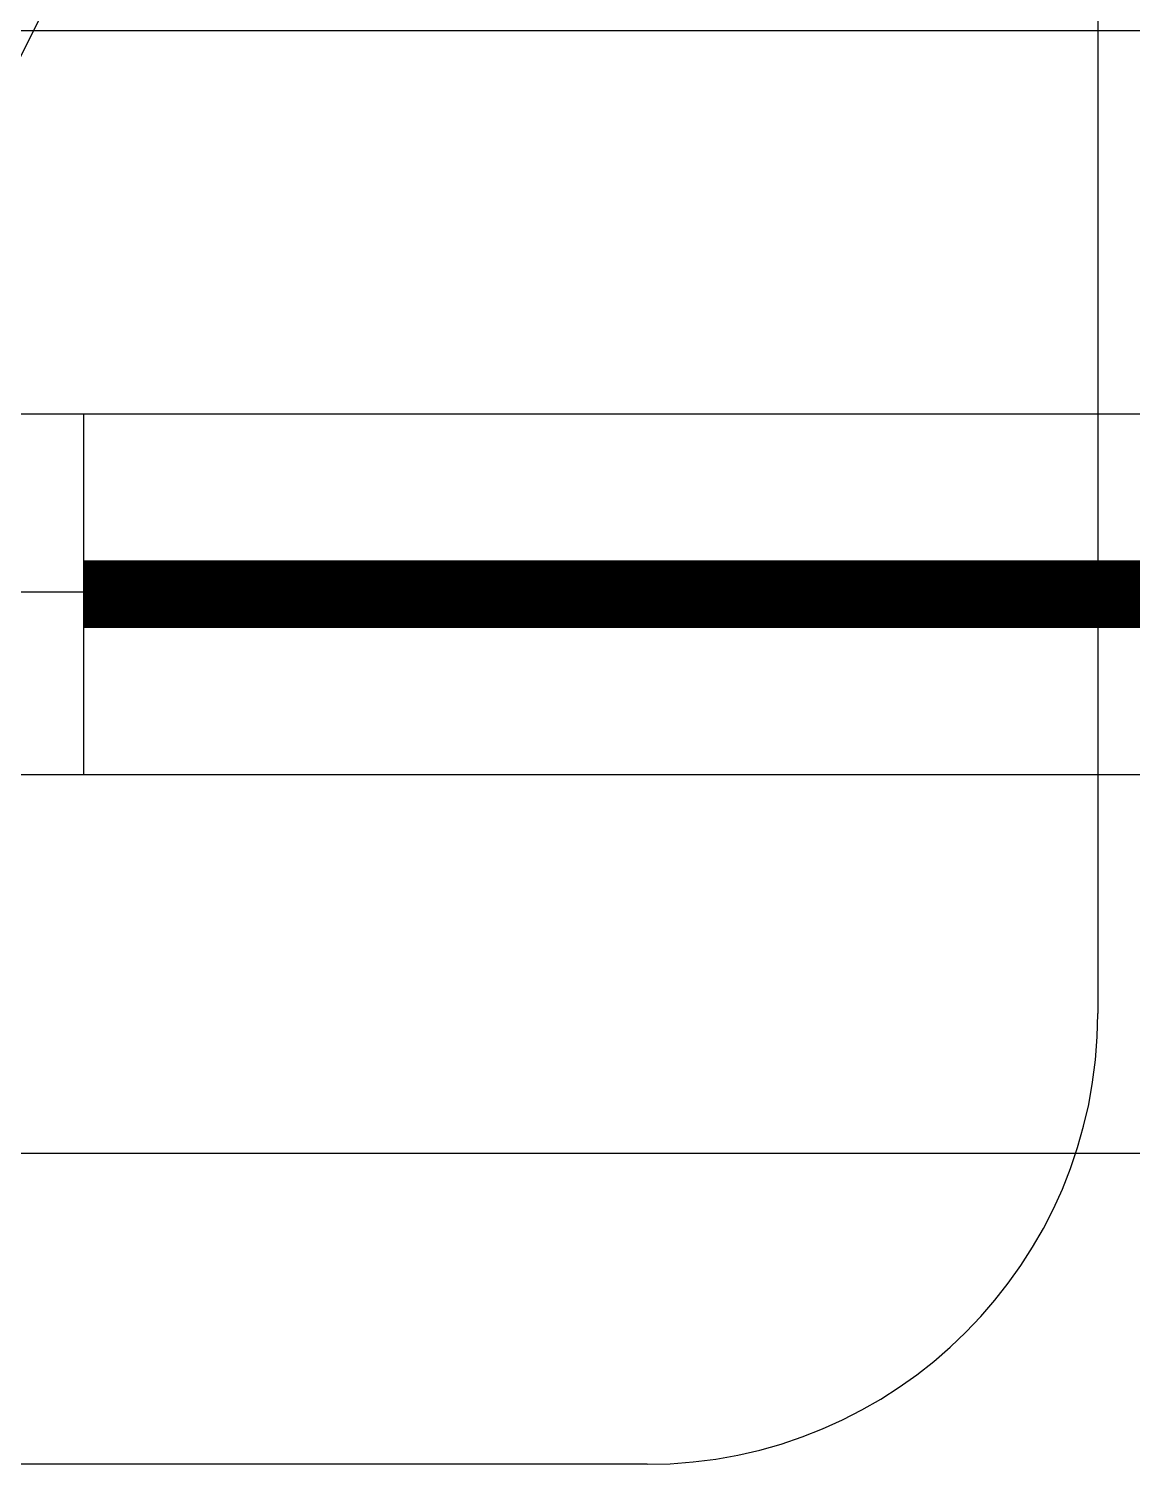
# Model space of a CAD drawing. Extents: x -437689 to -407696, y -55787 to -37037.
# Drawn here: x -434574.1 to -434451.7, y -49512.1 to -49352.8 of the extents above; entities that cross this region are included whole.
import ezdxf

# ---------------------------------------------------------------- set-up
doc = ezdxf.new("R2010")
doc.units = 0
doc.header["$LTSCALE"] = 150
doc.header["$MEASUREMENT"] = 0
doc.linetypes.add('DASHDOT', pattern=[1, 0.5, -0.25, 0, -0.25])
doc.linetypes.add('HIDDEN', pattern=[9.525, 6.35, -3.175])
for name, color, linetype in [('DR', 6, 'CONTINUOUS'), ('GRID', 252, 'DASHDOT'), ('VENT', 8, 'HIDDEN'), ('WALL', 7, 'CONTINUOUS'), ('WIN-1', 56, 'CONTINUOUS')]:
    doc.layers.add(name, color=color, linetype=linetype)

msp = doc.modelspace()

# ---------------------------------------------------------------- linework, layer by layer
at = {"layer": 'DR', "linetype": 'CONTINUOUS', "ltscale": 900}
for p, q in [((-434455.51, -49207.02), (-434455.51, -49462.09)), ((-434505.51, -49512.09), (-434604.37, -49512.09))]:
    msp.add_line(p, q, dxfattribs=at)
msp.add_lwpolyline([(-434601.22, -49408.37), (-434275.22, -48755.53), (-433446.32, -48755.53)], dxfattribs=at)
msp.add_arc((-434505.51, -49462.09), 50, 270, 360, dxfattribs=at)
at = {"layer": 'GRID', "color": 9}
msp.add_line((-432722.96, -49415.33), (-436475.27, -49415.33), dxfattribs=at)
at = {"layer": 'VENT', "const_width": 7.5}
msp.add_lwpolyline([(-434568.01, -49415.55), (-434343.01, -49415.55)], dxfattribs=at)
at = {"layer": 'WALL', "color": 9}
for p, q in [((-434229.26, -49353.05), (-434681.76, -49353.05)), ((-433184.26, -49477.61), (-435151.76, -49477.61))]:
    msp.add_line(p, q, dxfattribs=at)
at = {"layer": 'WALL', "linetype": 'CONTINUOUS', "ltscale": 900}
msp.add_line((-434568.01, -49395.55), (-434568.01, -49435.55), dxfattribs=at)
at = {"layer": 'WIN-1'}
for p, q in [((-434605.51, -49395.55), (-434305.51, -49395.55)), ((-434605.51, -49435.55), (-434305.51, -49435.55))]:
    msp.add_line(p, q, dxfattribs=at)

doc.saveas('drawing.dxf')
